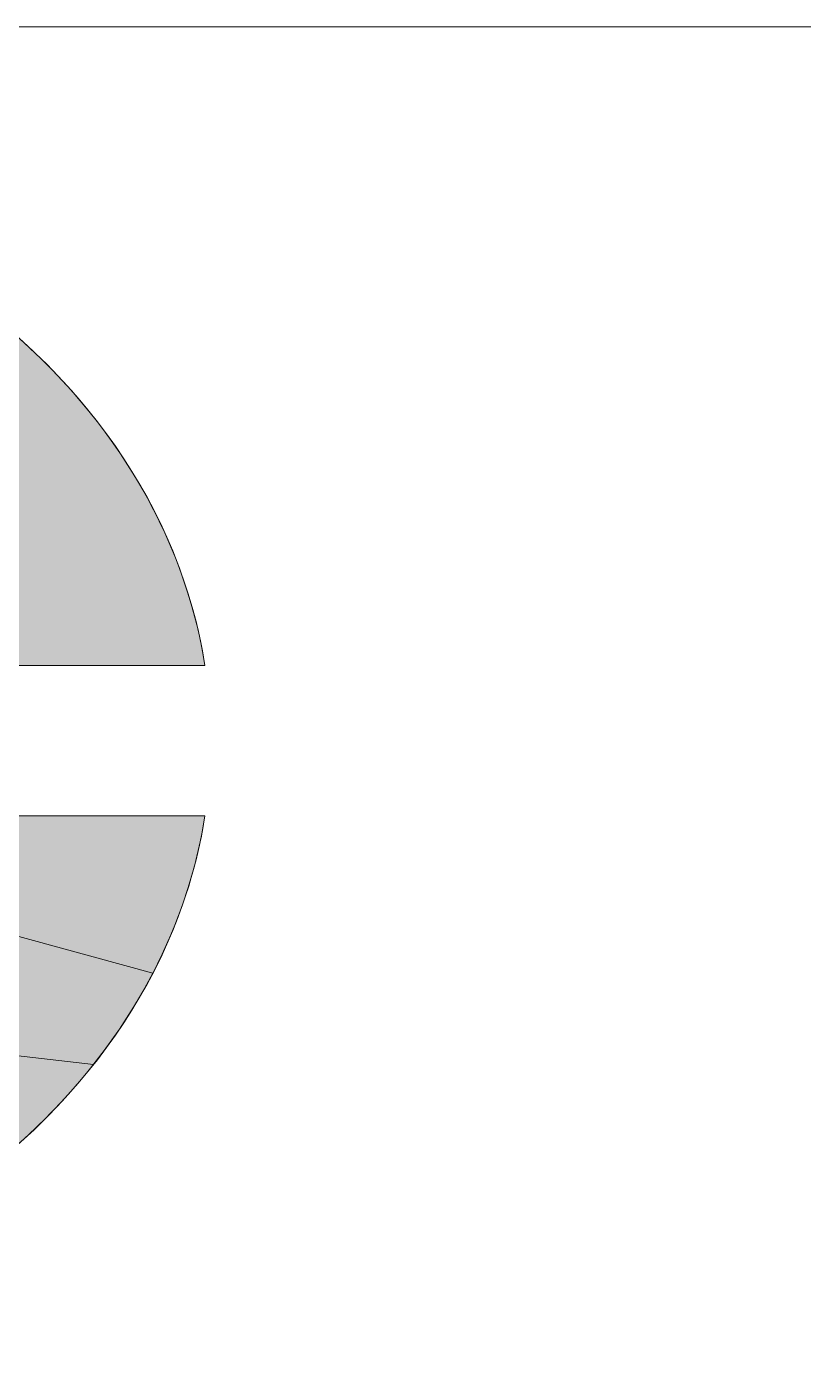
# Model space of a CAD drawing. Extents: x -2876908 to 633791, y -1383861 to 872234.
# Drawn here: x -156793 to -153384, y -1335819 to -1329916 of the extents above; entities that cross this region are included whole.
import ezdxf
from ezdxf.enums import TextEntityAlignment as Align

# ---------------------------------------------------------------- set-up
doc = ezdxf.new("R2010")
doc.units = 0
doc.header["$LTSCALE"] = 5
doc.header["$MEASUREMENT"] = 0
doc.layers.get('0').update_dxf_attribs({"linetype": 'CONTINUOUS', "lineweight": 25})
doc.layers.add('11', color=3, linetype='CONTINUOUS')
doc.layers.add('HFZT', color=5, linetype='CONTINUOUS', lineweight=15)
doc.styles.add('TSSD_NORM', font='tssdeng.shx', dxfattribs={"width": 0.7, "bigfont": 'hztxt.shx'})

# ---------------------------------------------------------------- blocks, each defined once
blk = doc.blocks.new('dfgdfger')
at = {"layer": 'HFZT'}
h = blk.add_hatch(color=5, dxfattribs=at)
edge = h.paths.add_edge_path()
edge.add_ellipse((447317.0949818153, 387546.4789575529), major_axis=(-2135.702406557902, 3.083745e-10), ratio=0.7995231178727922, start_angle=187.1202605433415, end_angle=224.7519621973846)
edge.add_line((448833.7881044174, 388748.656216296), (448614.4609707486, 388401.0729725615))
edge.add_ellipse((447317.0949818153, 387546.4789575529), major_axis=(1555.606273805515, 1.60880968e-08), ratio=0.99563252657275, start_angle=7.854373486109182, end_angle=33.488789220066906, ccw=False)
edge.add_line((448858.1074921282, 387758.1330158204), (449436.3272117751, 387758.1330158204))
h = blk.add_hatch(color=5, dxfattribs=at)
edge = h.paths.add_edge_path()
edge.add_ellipse((447317.0949818153, 387546.4789575529), major_axis=(-1555.606273805531, 2.909338e-10), ratio=0.995632526572851, start_angle=160.4944985430269, end_angle=172.1456265133072, ccw=False)
edge.add_line((448783.4241328056, 387029.3346376976), (449289.2552509923, 386891.1583596452))
edge.add_ellipse((447317.0949818153, 387546.4789575529), major_axis=(-2135.702406557902, 3.083745e-10), ratio=0.7995231178727922, start_angle=517.4319934521425, end_angle=532.8797394566808)
edge.add_line((449436.3272117769, 387334.8248992932), (448858.1074921296, 387334.8248992932))
h = blk.add_hatch(color=5, dxfattribs=at)
edge = h.paths.add_edge_path()
edge.add_ellipse((447317.0949818153, 387546.4789575529), major_axis=(-2135.702406557902, 3.083745e-10), ratio=0.7995231178727922, start_angle=507.6783099143634, end_angle=517.4319934521435)
edge.add_line((449289.2552509924, 386891.1583596452), (448783.4241328058, 387029.3346376976))
edge.add_ellipse((447317.0949818153, 387546.4789575529), major_axis=(-1555.606273805531, 2.909338e-10), ratio=0.995632526572851, start_angle=146.5112107793529, end_angle=160.4944985430304, ccw=False)
edge.add_line((448614.4609707486, 386691.884942544), (449121.8905606302, 386633.5027817547))
edge = h.paths.add_edge_path()
edge.add_line((448614.4609680764, 386691.8849428515), (448597.9381060348, 386667.5255799796))
edge.add_line((448597.9381060348, 386667.5255799796), (448868.9647568456, 386373.350761416))
edge.add_ellipse((447317.0949818153, 387546.4789575529), major_axis=(-2135.702406557902, 3.083745e-10), ratio=0.7995231178727922, start_angle=496.6047833383917, end_angle=507.6783099143634)
edge.add_line((449121.89056063, 386633.5027817547), (448614.4609680764, 386691.8849428515))
edge = h.paths.add_edge_path()
edge.add_ellipse((447317.0949818153, 387546.4789575529), major_axis=(-1555.606273801223, 1.3117711698e-06), ratio=0.9956325265707276, start_angle=141.6390502834618, end_angle=145.4238134133707, ccw=False)
edge.add_line((448536.8717179182, 386585.2651853376), (448463.216529332, 386499.25702963))
edge.add_ellipse((447317.0949818153, 387546.4789575529), major_axis=(-1555.606273805434, 1.34546606e-08), ratio=0.9956325265729224, start_angle=119.84597324456101, end_angle=137.4568556821499, ccw=False)
edge.add_line((448091.2736844392, 386203.0912759522), (448221.0956772185, 385999.4466570629))
edge.add_ellipse((447317.0949818153, 387546.4789575529), major_axis=(-2135.702406557902, 3.083745e-10), ratio=0.7995231178727922, start_angle=475.0418586881838, end_angle=496.6047833383917)
edge.add_line((448868.9647568457, 386373.350761416), (448597.9381060347, 386667.5255799798))
at = {"layer": '11', "color": 5, "lineweight": 0}
for p, q in [((448858.1074921283, 387758.1330158204), (449436.3272117754, 387758.1330158204)), ((449436.3272117769, 387334.8248992932), (448858.1074921296, 387334.8248992932))]:
    blk.add_line(p, q, dxfattribs=at)
at = {"layer": 'HFZT', "color": 5, "lineweight": 0}
for p, q in [((448858.1074921283, 387758.1330158204), (449436.3272117754, 387758.1330158204)), ((449436.3272117769, 387334.8248992932), (448858.1074921296, 387334.8248992932))]:
    blk.add_line(p, q, dxfattribs=at)
at = {"layer": 'HFZT', "color": 5}
for p, q in [((448858.1074920705, 387758.1330158204), (449436.3272117598, 387758.1330158204)), ((448858.1074920705, 387758.1330158204), (449436.3272117598, 387758.1330158204)), ((449436.3272117598, 387334.8248992932), (448858.1074920705, 387334.8248992932)), ((449436.3272117598, 387334.8248992932), (448858.1074920705, 387334.8248992932)), ((448783.4241328056, 387029.3346376976), (449289.2552509924, 386891.1583596452)), ((448614.4609707486, 386691.8849425442), (449121.8905606302, 386633.5027817547))]:
    blk.add_line(p, q, dxfattribs=at)
for start_param, end_param in [(3.922661740662257, 9.030891940897648), (3.922661740662257, 9.030891940897648), (3.922661740662257, 9.030891940897648), (3.922661740662257, 9.030891940897648), (3.922661740662257, 9.030891940897648), (3.922661740662257, 9.030891940897648), (3.922661740662257, 9.030891940897648), (3.922661740662257, 9.030891940897648), (3.922661740662257, 9.030891940897648), (3.265864643670943, 9.30050597068862), (3.265864643670943, 9.30050597068862), (3.265864643670943, 9.30050597068862), (3.265864643670943, 9.30050597068862), (3.265864643670943, 9.30050597068862), (3.265864643670943, 9.30050597068862), (3.265864643670943, 3.922661740662257), (3.265864643670943, 3.922661740662257), (3.265864643670943, 3.922661740662257), (3.265864643670943, 3.922661740662257), (3.265864643670943, 3.922661740662257), (3.265864643670943, 3.922661740662257), (3.265864643670943, 3.922661740662257), (3.265864643670943, 3.922661740662257), (3.265864643670943, 3.922661740662257), (9.030891940897648, 9.30050597068862), (9.030891940897648, 9.30050597068862), (9.030891940897648, 9.30050597068862), (9.030891940897648, 9.30050597068862), (9.030891940897648, 9.30050597068862), (9.030891940897648, 9.30050597068862), (9.030891940897648, 9.30050597068862), (9.030891940897648, 9.30050597068862), (9.030891940897648, 9.30050597068862)]:
    blk.add_ellipse((447317.0949818153, 387546.4789575529), major_axis=(-2135.702406557902, 3.083745e-10), ratio=0.7995231178727922, start_param=start_param, end_param=end_param, dxfattribs=at)
blk = doc.blocks.new('施工设计图框')
at = {"layer": 'HFZT'}
blk.add_line((14.49569421634078, 38.50000003585592), (-147.5043059345335, 38.50000003585592), dxfattribs=at)
at = {"layer": 'HFZT', "color": 2, "xscale": 0.003117434214800596, "yscale": 0.003117434214800596, "zscale": 0.003117434214800596}
blk.add_blockref('dfgdfger', (-1505.599803250516, -1175.924037686957), dxfattribs=at)
at = {"layer": 'HFZT', "color": 2, "style": 'TSSD_NORM', "width": 0.7}
for tag, height, p in [('比例尺', 2.5, (7.24784710817039, 17.50000001629815)), ('日期', 2.5, (7.24784710817039, 3.500000003259629)), ('图号', 2.5, (-20.48976953903912, 3.500000003259629)), ('图名', 4, (-76.24192248954205, 0.7500000006984919))]:
    blk.add_attdef(tag, text='', height=height, dxfattribs=at).set_placement(p, align=Align.MIDDLE)

msp = doc.modelspace()

# ---------------------------------------------------------------- block references
at = {"xscale": 500, "yscale": 500, "zscale": 500}
msp.add_blockref('施工设计图框', (-103755.229161323, -1349166.467785948), dxfattribs=at)

doc.saveas('drawing.dxf')
